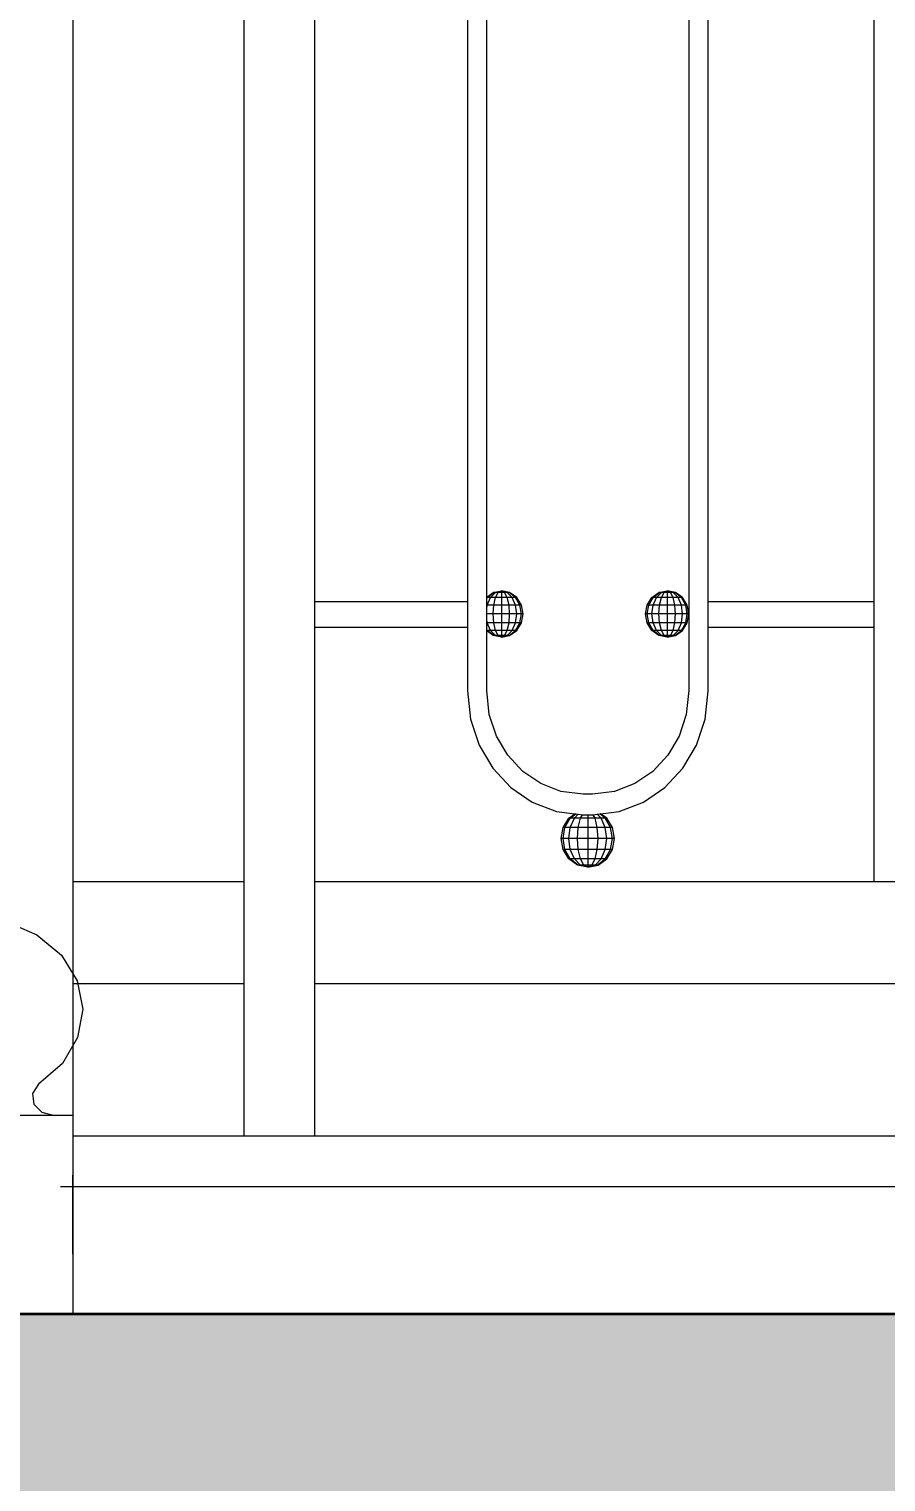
# Model space of a CAD drawing. Header units: millimetres. Extents: x 1832547 to 2001569, y -558009 to -417808.
# Drawn here: x 1916942 to 1917279, y -552015 to -551444 of the extents above; entities that cross this region are included whole.
import ezdxf

# ---------------------------------------------------------------- set-up
doc = ezdxf.new("R2010")
doc.units = ezdxf.units.MM
doc.header["$MEASUREMENT"] = 0
doc.linetypes.add('CENTER', pattern=[2, 1.25, -0.25, 0.25, -0.25])
doc.layers.get('0').update_dxf_attribs({"linetype": 'CONTINUOUS'})
doc.layers.get('DEFPOINTS').update_dxf_attribs({"linetype": 'CONTINUOUS'})
for name, color, linetype, lineweight in [('CA-cot', 2, 'CONTINUOUS', 35), ('CA.dim 08', 8, 'CONTINUOUS', 13), ('CA.manh 08', 8, 'CONTINUOUS', 9), ('CA.thay 145', 145, 'CONTINUOUS', 18), ('CA.tim 67', 67, 'CENTER', 9), ('CA.vat lieu 08', 8, 'CONTINUOUS', 5), ('CA_manh 08', 8, 'CONTINUOUS', 9)]:
    doc.layers.add(name, color=color, linetype=linetype, lineweight=lineweight)
doc.styles.get("Standard").update_dxf_attribs({"font": 'roman.shx'})
doc.dimstyles.new('CA 70', dxfattribs={"dimscale": 0.7, "dimtxt": 220, "dimasz": 60, "dimexe": 160, "dimexo": 0, "dimgap": 30, "dimtad": 1, "dimdec": 0, "dimrnd": 5, "dimzin": 0, "dimdsep": 46, "dimtxsty": 'Standard', "dimblk": 'ARCHTICK', "dimcen": 0.09, "dimdle": 160, "dimclrd": 256, "dimclre": 256, "dimclrt": 255, "dimadec": 0, "dimazin": 0, "dimtfac": 1, "dimtdec": 0, "dimtix": 1, "dimtmove": 2, "dimatfit": 3, "dimldrblk": 'DOT', "dimfxl": 600, "dimfxlon": 1, "dimtolj": 1, "dimtzin": 0, "dimarcsym": 0})

# ---------------------------------------------------------------- blocks, each defined once
blk = doc.blocks.new('EG535')
at = {"layer": 'CA_manh 08'}
for p, q in [((1946782.18, -526490.22), (1946782.18, -527223.59)), ((1946810.11, -527113.43), (1946810.11, -526600.38)), ((1946870.07, -526600.38), (1946870.07, -527113.43)), ((1946877.64, -527111.66), (1946877.64, -526601.77)), ((1946957.09, -526602.13), (1946957.09, -527118.32)), ((1946964.66, -527113.43), (1946964.66, -526601.15)), ((1947029.83, -526601.15), (1947029.83, -527113.43)), ((1946877.64, -527111.66), (1946880.14, -527109.87)), ((1946877.64, -527111.85), (1946877.64, -527111.66)), ((1946877.83, -527111.85), (1946877.64, -527111.85)), ((1946877.64, -527112.19), (1946877.83, -527111.85)), ((1946877.64, -527112.19), (1946877.64, -527111.85)), ((1946877.64, -527114.82), (1946877.64, -527112.19)), ((1946877.83, -527111.85), (1946880.39, -527109.87)), ((1946879.14, -527111.85), (1946877.83, -527111.85)), ((1946877.83, -527114.82), (1946879.14, -527111.85)), ((1946879.14, -527111.85), (1946881.09, -527109.87)), ((1946881.09, -527111.85), (1946879.14, -527111.85)), ((1946880.14, -527109.87), (1946883.39, -527109.17)), ((1946880.39, -527109.87), (1946880.14, -527109.87)), ((1946880.39, -527109.87), (1946883.39, -527109.17)), ((1946881.09, -527109.87), (1946880.39, -527109.87)), ((1946880.39, -527114.82), (1946881.09, -527111.85)), ((1946881.09, -527109.87), (1946883.39, -527109.17)), ((1946882.15, -527109.87), (1946881.09, -527109.87)), ((1946881.09, -527111.85), (1946882.15, -527109.87)), ((1946883.39, -527111.85), (1946881.09, -527111.85)), ((1946882.15, -527109.87), (1946883.39, -527109.17)), ((1946883.39, -527109.87), (1946882.15, -527109.87)), ((1946883.39, -527109.17), (1946883.39, -527109.87)), ((1946886.65, -527109.87), (1946883.39, -527109.17)), ((1946886.4, -527109.87), (1946883.39, -527109.17)), ((1946885.7, -527109.87), (1946883.39, -527109.17)), ((1946884.64, -527109.87), (1946883.39, -527109.17)), ((1946884.64, -527109.87), (1946883.39, -527109.87)), ((1946883.39, -527109.87), (1946883.39, -527111.85)), ((1946885.7, -527111.85), (1946883.39, -527111.85)), ((1946883.39, -527111.85), (1946883.39, -527114.82)), ((1946885.7, -527109.87), (1946884.64, -527109.87)), ((1946885.7, -527111.85), (1946884.64, -527109.87)), ((1946886.4, -527109.87), (1946885.7, -527109.87)), ((1946887.65, -527111.85), (1946885.7, -527109.87)), ((1946887.65, -527111.85), (1946885.7, -527111.85)), ((1946886.4, -527114.82), (1946885.7, -527111.85)), ((1946886.4, -527109.87), (1946886.65, -527109.87)), ((1946888.96, -527111.85), (1946886.4, -527109.87)), ((1946889.41, -527111.85), (1946886.65, -527109.87)), ((1946888.96, -527111.85), (1946887.65, -527111.85)), ((1946888.96, -527114.82), (1946887.65, -527111.85)), ((1946889.41, -527111.85), (1946888.96, -527111.85)), ((1946890.66, -527114.82), (1946888.96, -527111.85)), ((1946891.26, -527114.82), (1946889.41, -527111.85)), ((1946940.71, -527114.82), (1946942.56, -527111.85)), ((1946941.31, -527114.82), (1946943.02, -527111.85)), ((1946942.56, -527111.85), (1946945.32, -527109.87)), ((1946943.02, -527111.85), (1946942.56, -527111.85)), ((1946943.02, -527111.85), (1946945.57, -527109.87)), ((1946944.32, -527111.85), (1946943.02, -527111.85)), ((1946943.02, -527114.82), (1946944.32, -527111.85)), ((1946944.32, -527111.85), (1946946.28, -527109.87)), ((1946946.28, -527111.85), (1946944.32, -527111.85)), ((1946945.32, -527109.87), (1946948.58, -527109.17)), ((1946945.57, -527109.87), (1946945.32, -527109.87)), ((1946945.57, -527109.87), (1946948.58, -527109.17)), ((1946946.28, -527109.87), (1946945.57, -527109.87)), ((1946945.57, -527114.82), (1946946.28, -527111.85)), ((1946946.28, -527109.87), (1946948.58, -527109.17)), ((1946947.33, -527109.87), (1946946.28, -527109.87)), ((1946946.28, -527111.85), (1946947.33, -527109.87)), ((1946948.58, -527111.85), (1946946.28, -527111.85)), ((1946947.33, -527109.87), (1946948.58, -527109.17)), ((1946948.58, -527109.87), (1946947.33, -527109.87)), ((1946948.58, -527109.17), (1946948.58, -527109.87)), ((1946951.84, -527109.87), (1946948.58, -527109.17)), ((1946951.59, -527109.87), (1946948.58, -527109.17)), ((1946950.88, -527109.87), (1946948.58, -527109.17)), ((1946949.83, -527109.87), (1946948.58, -527109.17)), ((1946949.83, -527109.87), (1946948.58, -527109.87)), ((1946948.58, -527109.87), (1946948.58, -527111.85)), ((1946950.88, -527111.85), (1946948.58, -527111.85)), ((1946948.58, -527111.85), (1946948.58, -527114.82)), ((1946950.88, -527109.87), (1946949.83, -527109.87)), ((1946950.88, -527111.85), (1946949.83, -527109.87)), ((1946951.59, -527109.87), (1946950.88, -527109.87)), ((1946952.84, -527111.85), (1946950.88, -527109.87)), ((1946952.84, -527111.85), (1946950.88, -527111.85)), ((1946951.59, -527114.82), (1946950.88, -527111.85)), ((1946951.59, -527109.87), (1946951.84, -527109.87)), ((1946954.14, -527111.85), (1946951.59, -527109.87)), ((1946954.6, -527111.85), (1946951.84, -527109.87)), ((1946954.14, -527111.85), (1946952.84, -527111.85)), ((1946954.14, -527114.82), (1946952.84, -527111.85)), ((1946954.6, -527111.85), (1946954.14, -527111.85)), ((1946955.85, -527114.82), (1946954.14, -527111.85)), ((1946956.44, -527114.82), (1946954.6, -527111.85)), ((1946810.11, -527123.59), (1946810.11, -527113.43)), ((1946810.11, -527113.43), (1946870.07, -527113.43)), ((1946870.07, -527113.43), (1946870.07, -527123.59)), ((1946877.83, -527114.82), (1946877.64, -527114.82)), ((1946877.64, -527116.29), (1946877.83, -527114.82)), ((1946877.64, -527116.29), (1946877.64, -527114.82)), ((1946877.64, -527118.32), (1946877.64, -527116.29)), ((1946880.39, -527114.82), (1946877.83, -527114.82)), ((1946880.14, -527118.32), (1946880.39, -527114.82)), ((1946883.39, -527114.82), (1946880.39, -527114.82)), ((1946886.4, -527114.82), (1946883.39, -527114.82)), ((1946883.39, -527114.82), (1946883.39, -527118.32)), ((1946888.96, -527114.82), (1946886.4, -527114.82)), ((1946886.65, -527118.32), (1946886.4, -527114.82)), ((1946890.66, -527114.82), (1946888.96, -527114.82)), ((1946889.41, -527118.32), (1946888.96, -527114.82)), ((1946891.26, -527114.82), (1946890.66, -527114.82)), ((1946891.26, -527118.32), (1946890.66, -527114.82)), ((1946891.91, -527118.32), (1946891.26, -527114.82)), ((1946940.07, -527118.32), (1946940.71, -527114.82)), ((1946941.31, -527114.82), (1946940.71, -527114.82)), ((1946940.71, -527118.32), (1946941.31, -527114.82)), ((1946943.02, -527114.82), (1946941.31, -527114.82)), ((1946942.56, -527118.32), (1946943.02, -527114.82)), ((1946945.57, -527114.82), (1946943.02, -527114.82)), ((1946945.32, -527118.32), (1946945.57, -527114.82)), ((1946948.58, -527114.82), (1946945.57, -527114.82)), ((1946951.59, -527114.82), (1946948.58, -527114.82)), ((1946948.58, -527114.82), (1946948.58, -527118.32)), ((1946954.14, -527114.82), (1946951.59, -527114.82)), ((1946951.84, -527118.32), (1946951.59, -527114.82)), ((1946955.85, -527114.82), (1946954.14, -527114.82)), ((1946954.6, -527118.32), (1946954.14, -527114.82)), ((1946956.44, -527114.82), (1946955.85, -527114.82)), ((1946956.44, -527118.32), (1946955.85, -527114.82)), ((1946957.09, -527118.32), (1946956.44, -527114.82)), ((1946964.66, -527123.59), (1946964.66, -527113.43)), ((1946964.66, -527113.43), (1947029.83, -527113.43)), ((1947029.83, -527113.43), (1947029.83, -527123.59)), ((1946870.07, -527123.59), (1946810.11, -527123.59)), ((1946810.11, -527223.59), (1946810.11, -527123.59)), ((1946870.07, -527123.59), (1946870.07, -527148.49)), ((1946880.14, -527118.32), (1946877.64, -527118.32)), ((1946877.64, -527120.34), (1946877.64, -527118.32)), ((1946877.83, -527121.82), (1946877.64, -527120.34)), ((1946877.64, -527121.82), (1946877.64, -527120.34)), ((1946877.83, -527121.82), (1946877.64, -527121.82)), ((1946877.64, -527124.45), (1946877.64, -527121.82)), ((1946880.39, -527121.82), (1946877.83, -527121.82)), ((1946879.14, -527124.78), (1946877.83, -527121.82)), ((1946883.39, -527118.32), (1946880.14, -527118.32)), ((1946880.39, -527121.82), (1946880.14, -527118.32)), ((1946883.39, -527121.82), (1946880.39, -527121.82)), ((1946881.09, -527124.78), (1946880.39, -527121.82)), ((1946886.65, -527118.32), (1946883.39, -527118.32)), ((1946883.39, -527118.32), (1946883.39, -527121.82)), ((1946886.4, -527121.82), (1946883.39, -527121.82)), ((1946883.39, -527121.82), (1946883.39, -527124.78)), ((1946885.7, -527124.78), (1946886.4, -527121.82)), ((1946886.4, -527121.82), (1946886.65, -527118.32)), ((1946888.96, -527121.82), (1946886.4, -527121.82)), ((1946889.41, -527118.32), (1946886.65, -527118.32)), ((1946887.65, -527124.78), (1946888.96, -527121.82)), ((1946888.96, -527121.82), (1946889.41, -527118.32)), ((1946890.66, -527121.82), (1946888.96, -527121.82)), ((1946888.96, -527124.78), (1946890.66, -527121.82)), ((1946891.26, -527118.32), (1946889.41, -527118.32)), ((1946889.41, -527124.78), (1946891.26, -527121.82)), ((1946890.66, -527121.82), (1946891.26, -527118.32)), ((1946891.26, -527121.82), (1946890.66, -527121.82)), ((1946891.91, -527118.32), (1946891.26, -527118.32)), ((1946891.26, -527121.82), (1946891.91, -527118.32)), ((1946940.71, -527118.32), (1946940.07, -527118.32)), ((1946940.71, -527121.82), (1946940.07, -527118.32)), ((1946942.56, -527118.32), (1946940.71, -527118.32)), ((1946941.31, -527121.82), (1946940.71, -527118.32)), ((1946941.31, -527121.82), (1946940.71, -527121.82)), ((1946942.56, -527124.78), (1946940.71, -527121.82)), ((1946943.02, -527121.82), (1946941.31, -527121.82)), ((1946943.02, -527124.78), (1946941.31, -527121.82)), ((1946945.32, -527118.32), (1946942.56, -527118.32)), ((1946943.02, -527121.82), (1946942.56, -527118.32)), ((1946945.57, -527121.82), (1946943.02, -527121.82)), ((1946944.32, -527124.78), (1946943.02, -527121.82)), ((1946948.58, -527118.32), (1946945.32, -527118.32)), ((1946945.57, -527121.82), (1946945.32, -527118.32)), ((1946948.58, -527121.82), (1946945.57, -527121.82)), ((1946946.28, -527124.78), (1946945.57, -527121.82)), ((1946951.84, -527118.32), (1946948.58, -527118.32)), ((1946948.58, -527118.32), (1946948.58, -527121.82)), ((1946951.59, -527121.82), (1946948.58, -527121.82)), ((1946948.58, -527121.82), (1946948.58, -527124.78)), ((1946950.88, -527124.78), (1946951.59, -527121.82)), ((1946951.59, -527121.82), (1946951.84, -527118.32)), ((1946954.14, -527121.82), (1946951.59, -527121.82)), ((1946954.6, -527118.32), (1946951.84, -527118.32)), ((1946952.84, -527124.78), (1946954.14, -527121.82)), ((1946954.14, -527121.82), (1946954.6, -527118.32)), ((1946955.85, -527121.82), (1946954.14, -527121.82)), ((1946954.14, -527124.78), (1946955.85, -527121.82)), ((1946956.44, -527118.32), (1946954.6, -527118.32)), ((1946954.6, -527124.78), (1946956.44, -527121.82)), ((1946955.85, -527121.82), (1946956.44, -527118.32)), ((1946956.44, -527121.82), (1946955.85, -527121.82)), ((1946957.09, -527118.32), (1946956.44, -527118.32)), ((1946956.44, -527121.82), (1946957.09, -527118.32)), ((1946957.09, -527118.32), (1946957.09, -527148.46)), ((1947029.83, -527123.59), (1946964.66, -527123.59)), ((1946964.66, -527148.49), (1946964.66, -527123.59)), ((1947029.83, -527123.59), (1947029.83, -527223.59)), ((1946877.83, -527124.78), (1946877.64, -527124.45)), ((1946877.64, -527124.78), (1946877.64, -527124.45)), ((1946877.83, -527124.78), (1946877.64, -527124.78)), ((1946877.64, -527124.97), (1946877.64, -527124.78)), ((1946880.14, -527126.77), (1946877.64, -527124.97)), ((1946877.64, -527148.46), (1946877.64, -527124.97)), ((1946879.14, -527124.78), (1946877.83, -527124.78)), ((1946880.39, -527126.77), (1946877.83, -527124.78)), ((1946881.09, -527124.78), (1946879.14, -527124.78)), ((1946881.09, -527126.77), (1946879.14, -527124.78)), ((1946880.39, -527126.77), (1946880.14, -527126.77)), ((1946883.39, -527127.46), (1946880.14, -527126.77)), ((1946881.09, -527126.77), (1946880.39, -527126.77)), ((1946883.39, -527127.46), (1946880.39, -527126.77)), ((1946883.39, -527124.78), (1946881.09, -527124.78)), ((1946882.15, -527126.77), (1946881.09, -527124.78)), ((1946882.15, -527126.77), (1946881.09, -527126.77)), ((1946883.39, -527127.46), (1946881.09, -527126.77)), ((1946883.39, -527126.77), (1946882.15, -527126.77)), ((1946883.39, -527127.46), (1946882.15, -527126.77)), ((1946885.7, -527124.78), (1946883.39, -527124.78)), ((1946883.39, -527124.78), (1946883.39, -527126.77)), ((1946883.39, -527127.46), (1946885.7, -527126.77)), ((1946884.64, -527126.77), (1946883.39, -527126.77)), ((1946883.39, -527126.77), (1946883.39, -527127.46)), ((1946883.39, -527127.46), (1946886.65, -527126.77)), ((1946883.39, -527127.46), (1946886.4, -527126.77)), ((1946883.39, -527127.46), (1946884.64, -527126.77)), ((1946884.64, -527126.77), (1946885.7, -527124.78)), ((1946885.7, -527126.77), (1946884.64, -527126.77)), ((1946887.65, -527124.78), (1946885.7, -527124.78)), ((1946885.7, -527126.77), (1946887.65, -527124.78)), ((1946886.4, -527126.77), (1946885.7, -527126.77)), ((1946886.4, -527126.77), (1946888.96, -527124.78)), ((1946886.65, -527126.77), (1946886.4, -527126.77)), ((1946886.65, -527126.77), (1946889.41, -527124.78)), ((1946888.96, -527124.78), (1946887.65, -527124.78)), ((1946888.96, -527124.78), (1946889.41, -527124.78)), ((1946943.02, -527124.78), (1946942.56, -527124.78)), ((1946945.32, -527126.77), (1946942.56, -527124.78)), ((1946944.32, -527124.78), (1946943.02, -527124.78)), ((1946945.57, -527126.77), (1946943.02, -527124.78)), ((1946946.28, -527124.78), (1946944.32, -527124.78)), ((1946946.28, -527126.77), (1946944.32, -527124.78)), ((1946945.57, -527126.77), (1946945.32, -527126.77)), ((1946948.58, -527127.46), (1946945.32, -527126.77)), ((1946946.28, -527126.77), (1946945.57, -527126.77)), ((1946948.58, -527127.46), (1946945.57, -527126.77)), ((1946948.58, -527124.78), (1946946.28, -527124.78)), ((1946947.33, -527126.77), (1946946.28, -527124.78)), ((1946947.33, -527126.77), (1946946.28, -527126.77)), ((1946948.58, -527127.46), (1946946.28, -527126.77)), ((1946948.58, -527126.77), (1946947.33, -527126.77)), ((1946948.58, -527127.46), (1946947.33, -527126.77)), ((1946950.88, -527124.78), (1946948.58, -527124.78)), ((1946948.58, -527124.78), (1946948.58, -527126.77)), ((1946948.58, -527127.46), (1946950.88, -527126.77)), ((1946949.83, -527126.77), (1946948.58, -527126.77)), ((1946948.58, -527126.77), (1946948.58, -527127.46)), ((1946948.58, -527127.46), (1946951.84, -527126.77)), ((1946948.58, -527127.46), (1946951.59, -527126.77)), ((1946948.58, -527127.46), (1946949.83, -527126.77)), ((1946949.83, -527126.77), (1946950.88, -527124.78)), ((1946950.88, -527126.77), (1946949.83, -527126.77)), ((1946952.84, -527124.78), (1946950.88, -527124.78)), ((1946950.88, -527126.77), (1946952.84, -527124.78)), ((1946951.59, -527126.77), (1946950.88, -527126.77)), ((1946951.59, -527126.77), (1946954.14, -527124.78)), ((1946951.84, -527126.77), (1946951.59, -527126.77)), ((1946951.84, -527126.77), (1946954.6, -527124.78)), ((1946954.14, -527124.78), (1946952.84, -527124.78)), ((1946954.14, -527124.78), (1946954.6, -527124.78)), ((1946870.07, -527148.49), (1946871.27, -527159.67)), ((1946878.64, -527157.78), (1946877.64, -527148.46)), ((1946957.09, -527148.46), (1946956.09, -527157.78)), ((1946963.46, -527159.67), (1946964.66, -527148.49)), ((1946881.49, -527166.34), (1946878.64, -527157.78)), ((1946956.09, -527157.78), (1946953.24, -527166.33)), ((1946871.27, -527159.67), (1946874.69, -527169.93)), ((1946960.04, -527169.93), (1946963.46, -527159.67)), ((1946885.97, -527173.89), (1946881.49, -527166.34)), ((1946953.24, -527166.33), (1946948.77, -527173.89)), ((1946874.69, -527169.93), (1946880.06, -527178.98)), ((1946891.83, -527180.19), (1946885.97, -527173.89)), ((1946948.77, -527173.89), (1946942.9, -527180.19)), ((1946954.68, -527178.98), (1946960.04, -527169.93)), ((1946880.06, -527178.98), (1946887.09, -527186.54)), ((1946898.86, -527184.99), (1946891.83, -527180.19)), ((1946942.9, -527180.19), (1946935.87, -527184.99)), ((1946947.64, -527186.54), (1946954.68, -527178.98)), ((1946906.83, -527188.06), (1946898.86, -527184.99)), ((1946935.87, -527184.99), (1946927.9, -527188.06)), ((1946887.09, -527186.54), (1946895.52, -527192.3)), ((1946915.51, -527189.13), (1946906.83, -527188.06)), ((1946919.23, -527189.13), (1946915.51, -527189.13)), ((1946927.9, -527188.06), (1946919.23, -527189.13)), ((1946939.21, -527192.3), (1946947.64, -527186.54)), ((1946895.52, -527192.3), (1946905.07, -527195.97)), ((1946905.07, -527195.97), (1946912.33, -527196.87)), ((1946909.93, -527198.6), (1946912.33, -527196.87)), ((1946910.49, -527198.6), (1946912.66, -527196.91)), ((1946912.1, -527198.6), (1946913.64, -527197.03)), ((1946912.33, -527196.87), (1946912.66, -527196.91)), ((1946912.66, -527196.91), (1946913.64, -527197.03)), ((1946913.64, -527197.03), (1946915.24, -527197.23)), ((1946914.52, -527198.6), (1946915.24, -527197.23)), ((1946915.24, -527197.23), (1946915.47, -527197.26)), ((1946915.47, -527197.26), (1946917.36, -527197.26)), ((1946917.36, -527197.26), (1946917.36, -527198.6)), ((1946917.36, -527197.26), (1946919.26, -527197.26)), ((1946919.26, -527197.26), (1946919.48, -527197.23)), ((1946919.48, -527197.23), (1946921.08, -527197.03)), ((1946920.21, -527198.6), (1946919.48, -527197.23)), ((1946921.08, -527197.03), (1946922.06, -527196.91)), ((1946922.62, -527198.6), (1946921.08, -527197.03)), ((1946922.06, -527196.91), (1946922.39, -527196.87)), ((1946924.23, -527198.6), (1946922.06, -527196.91)), ((1946922.39, -527196.87), (1946929.66, -527195.97)), ((1946924.8, -527198.6), (1946922.39, -527196.87)), ((1946929.66, -527195.97), (1946939.21, -527192.3)), ((1946906.85, -527206.58), (1946907.65, -527202.26)), ((1946907.65, -527202.26), (1946909.93, -527198.6)), ((1946908.39, -527202.26), (1946907.65, -527202.26)), ((1946907.65, -527206.58), (1946908.39, -527202.26)), ((1946908.39, -527202.26), (1946910.49, -527198.6)), ((1946910.49, -527202.26), (1946908.39, -527202.26)), ((1946910.49, -527198.6), (1946909.93, -527198.6)), ((1946909.93, -527206.58), (1946910.49, -527202.26)), ((1946912.1, -527198.6), (1946910.49, -527198.6)), ((1946910.49, -527202.26), (1946912.1, -527198.6)), ((1946913.64, -527202.26), (1946910.49, -527202.26)), ((1946914.52, -527198.6), (1946912.1, -527198.6)), ((1946913.34, -527206.58), (1946913.64, -527202.26)), ((1946913.64, -527202.26), (1946914.52, -527198.6)), ((1946917.36, -527202.26), (1946913.64, -527202.26)), ((1946917.36, -527198.6), (1946914.52, -527198.6)), ((1946920.21, -527198.6), (1946917.36, -527198.6)), ((1946917.36, -527198.6), (1946917.36, -527202.26)), ((1946921.08, -527202.26), (1946917.36, -527202.26)), ((1946917.36, -527202.26), (1946917.36, -527206.58)), ((1946922.62, -527198.6), (1946920.21, -527198.6)), ((1946921.08, -527202.26), (1946920.21, -527198.6)), ((1946924.23, -527202.26), (1946921.08, -527202.26)), ((1946921.39, -527206.58), (1946921.08, -527202.26)), ((1946924.23, -527198.6), (1946922.62, -527198.6)), ((1946924.23, -527202.26), (1946922.62, -527198.6)), ((1946924.8, -527198.6), (1946924.23, -527198.6)), ((1946926.34, -527202.26), (1946924.23, -527198.6)), ((1946926.34, -527202.26), (1946924.23, -527202.26)), ((1946924.8, -527206.58), (1946924.23, -527202.26)), ((1946927.08, -527202.26), (1946924.8, -527198.6)), ((1946927.08, -527202.26), (1946926.34, -527202.26)), ((1946927.08, -527206.58), (1946926.34, -527202.26)), ((1946927.88, -527206.58), (1946927.08, -527202.26)), ((1946907.65, -527206.58), (1946906.85, -527206.58)), ((1946907.65, -527210.91), (1946906.85, -527206.58)), ((1946909.93, -527206.58), (1946907.65, -527206.58)), ((1946908.39, -527210.91), (1946907.65, -527206.58)), ((1946913.34, -527206.58), (1946909.93, -527206.58)), ((1946910.49, -527210.91), (1946909.93, -527206.58)), ((1946917.36, -527206.58), (1946913.34, -527206.58)), ((1946913.64, -527210.91), (1946913.34, -527206.58)), ((1946921.39, -527206.58), (1946917.36, -527206.58)), ((1946917.36, -527206.58), (1946917.36, -527210.91)), ((1946921.08, -527210.91), (1946921.39, -527206.58)), ((1946924.8, -527206.58), (1946921.39, -527206.58)), ((1946924.23, -527210.91), (1946924.8, -527206.58)), ((1946927.08, -527206.58), (1946924.8, -527206.58)), ((1946926.34, -527210.91), (1946927.08, -527206.58)), ((1946927.88, -527206.58), (1946927.08, -527206.58)), ((1946927.08, -527210.91), (1946927.88, -527206.58)), ((1946908.39, -527210.91), (1946907.65, -527210.91)), ((1946909.93, -527214.57), (1946907.65, -527210.91)), ((1946910.49, -527210.91), (1946908.39, -527210.91)), ((1946910.49, -527214.57), (1946908.39, -527210.91)), ((1946910.49, -527214.57), (1946909.93, -527214.57)), ((1946913.34, -527217.02), (1946909.93, -527214.57)), ((1946913.64, -527210.91), (1946910.49, -527210.91)), ((1946912.1, -527214.57), (1946910.49, -527210.91)), ((1946912.1, -527214.57), (1946910.49, -527214.57)), ((1946913.64, -527217.02), (1946910.49, -527214.57)), ((1946914.52, -527214.57), (1946912.1, -527214.57)), ((1946914.52, -527217.02), (1946912.1, -527214.57)), ((1946917.36, -527210.91), (1946913.64, -527210.91)), ((1946914.52, -527214.57), (1946913.64, -527210.91)), ((1946917.36, -527214.57), (1946914.52, -527214.57)), ((1946915.82, -527217.02), (1946914.52, -527214.57)), ((1946921.08, -527210.91), (1946917.36, -527210.91)), ((1946917.36, -527210.91), (1946917.36, -527214.57)), ((1946920.21, -527214.57), (1946917.36, -527214.57)), ((1946917.36, -527214.57), (1946917.36, -527217.02)), ((1946918.9, -527217.02), (1946920.21, -527214.57)), ((1946920.21, -527214.57), (1946921.08, -527210.91)), ((1946922.62, -527214.57), (1946920.21, -527214.57)), ((1946920.21, -527217.02), (1946922.62, -527214.57)), ((1946924.23, -527210.91), (1946921.08, -527210.91)), ((1946921.08, -527217.02), (1946924.23, -527214.57)), ((1946921.39, -527217.02), (1946924.8, -527214.57)), ((1946922.62, -527214.57), (1946924.23, -527210.91)), ((1946924.23, -527214.57), (1946922.62, -527214.57)), ((1946926.34, -527210.91), (1946924.23, -527210.91)), ((1946924.23, -527214.57), (1946926.34, -527210.91)), ((1946924.23, -527214.57), (1946924.8, -527214.57)), ((1946924.8, -527214.57), (1946927.08, -527210.91)), ((1946927.08, -527210.91), (1946926.34, -527210.91)), ((1946913.64, -527217.02), (1946913.34, -527217.02)), ((1946917.36, -527217.88), (1946913.34, -527217.02)), ((1946914.52, -527217.02), (1946913.64, -527217.02)), ((1946917.36, -527217.88), (1946913.64, -527217.02)), ((1946915.82, -527217.02), (1946914.52, -527217.02)), ((1946917.36, -527217.88), (1946914.52, -527217.02)), ((1946917.36, -527217.02), (1946915.82, -527217.02)), ((1946917.36, -527217.88), (1946915.82, -527217.02)), ((1946918.9, -527217.02), (1946917.36, -527217.02)), ((1946917.36, -527217.02), (1946917.36, -527217.88)), ((1946917.36, -527217.88), (1946921.39, -527217.02)), ((1946917.36, -527217.88), (1946921.08, -527217.02)), ((1946917.36, -527217.88), (1946920.21, -527217.02)), ((1946917.36, -527217.88), (1946918.9, -527217.02)), ((1946920.21, -527217.02), (1946918.9, -527217.02)), ((1946921.08, -527217.02), (1946920.21, -527217.02)), ((1946921.39, -527217.02), (1946921.08, -527217.02)), ((1946782.18, -527223.59), (1946714.98, -527223.59)), ((1946782.18, -527223.59), (1946782.18, -527263.59)), ((1946810.11, -527263.59), (1946810.11, -527223.59)), ((1947029.83, -527223.59), (1946810.11, -527223.59)), ((1947039.28, -527223.59), (1947029.83, -527223.59)), ((1946714.98, -527263.59), (1946782.18, -527263.59)), ((1946782.18, -527263.59), (1946782.18, -527323.59)), ((1946810.11, -527263.59), (1947484.35, -527263.59)), ((1946810.11, -527323.59), (1946810.11, -527263.59)), ((1946782.18, -527323.59), (1946714.98, -527323.59)), ((1946810.11, -527323.59), (1946782.18, -527323.59)), ((1947484.35, -527323.59), (1946810.11, -527323.59)), ((1946714.98, -527393.59), (1948313.08, -527393.59))]:
    blk.add_line(p, q, dxfattribs=at)
blk = doc.blocks.new('_ArchTick')
at = {"color": 1, "linetype": 'ByBlock', "const_width": 0.15}
blk.add_lwpolyline([(-0.5, -0.5), (0.5, 0.5)], dxfattribs=at)
blk = doc.blocks.new('*D474')
at = {"layer": 'CA.dim 08', "lineweight": -2, "transparency": 16777216}
for p, q in [((1912124.45, -550893.88), (1912124.45, -552011.24)), ((1912544.45, -551005.88), (1912012.45, -551005.88)), ((1912544.45, -551899.24), (1912012.45, -551899.24))]:
    blk.add_line(p, q, dxfattribs=at)
at = {"layer": 'DEFPOINTS', "color": 0, "transparency": 16777216}
for p in [(1916980.59, -551005.88), (1912124.45, -551899.24), (1917028.56, -551899.24)]:
    blk.add_point(p, dxfattribs=at)
at = {"layer": 'CA.dim 08', "lineweight": -2, "transparency": 16777216, "xscale": 42, "yscale": 42, "zscale": 42}
for p, rotation in [((1912124.45, -551005.88), 90), ((1912124.45, -551899.24), 270)]:
    blk.add_blockref('_ArchTick', p, dxfattribs=dict(at, rotation=rotation))
at = {"layer": 'CA.dim 08', "color": 255, "transparency": 16777216, "insert": (1912026.45, -551452.56), "char_height": 154, "attachment_point": 5, "rotation": 90}
blk.add_mtext('\\A1;895', dxfattribs=at)
blk = doc.blocks.new('_DOT')
at = {"color": 1, "linetype": 'ByBlock'}
blk.add_line((-0.5, 0), (-1, 0), dxfattribs=at)
at = {"color": 1, "linetype": 'ByBlock', "const_width": 0.5}
blk.add_lwpolyline([(-0.25, 0, 1), (0.25, 0, 1)], format="xyb", close=True, dxfattribs=at)
blk = doc.blocks.new('*D475')
at = {"layer": 'CA.dim 08', "lineweight": -2, "transparency": 16777216}
for p, q in [((1912124.45, -551787.24), (1912124.45, -552811.24)), ((1912544.45, -551899.24), (1912012.45, -551899.24)), ((1912502.02, -552699.24), (1912012.45, -552699.24))]:
    blk.add_line(p, q, dxfattribs=at)
at = {"layer": 'DEFPOINTS', "color": 0, "transparency": 16777216}
for p in [(1917028.56, -551899.24), (1912124.45, -552699.24), (1912502.02, -552699.24)]:
    blk.add_point(p, dxfattribs=at)
at = {"layer": 'CA.dim 08', "lineweight": -2, "transparency": 16777216, "xscale": 42, "yscale": 42, "zscale": 42}
for p, rotation in [((1912124.45, -551899.24), 90), ((1912124.45, -552699.24), 270)]:
    blk.add_blockref('_ArchTick', p, dxfattribs=dict(at, rotation=rotation))
at = {"layer": 'CA.dim 08', "color": 255, "transparency": 16777216, "insert": (1912026.45, -552299.24), "char_height": 154, "attachment_point": 5, "rotation": 90}
blk.add_mtext('\\A1;800', dxfattribs=at)

msp = doc.modelspace()

# ---------------------------------------------------------------- hatches: boundary and pattern name
at = {"layer": 'CA.vat lieu 08'}
h = msp.add_hatch(dxfattribs=at)
h.set_pattern_fill('BTLOT', color=256, scale=20, pattern_type=2)
h.set_pattern_definition([(50, (0, 0), (143.4520365, -12.550427), [15, -165]), (355, (0, 0), (-27.750267, 150.438427), [12, -132]), (100.4514445, (11.95, -1.05), (115.701769, 137.887998), [12.748038, -140.228422]), (46.1842, (0, 40), (213.448266, -33.103856), [22.5, -247.5]), (96.635635, (17.79, 37.24), (186.93239, 194.82372), [19.122068, -210.342752]), (351.184164, (0, 40), (186.93239, 194.82372), [18, -198]), (21, (20, 30), (119.3814104, -80.523778), [15, -165]), (326, (20, 30), (48.663066, 145.030009), [12, -132]), (71.451445, (29.95, 23.29), (168.044475, 64.506231), [12.748038, -140.228422]), (37.5, (0, 0), (2.431971, 66.5787708), [0, -130.4, 0, -134, 0, -132.5]), (7.5, (0, 0), (52.6139075, 78.8823424), [0, -76.4, 0, -127.4, 0, -50.5]), (327.5, (-44.6, 0), (106.7644872, -4.5109743), [0, -50, 0, -156, 0, -207]), (317.5, (-64.6, 0), (116.637234, 20.0209965), [0, -65, 0, -103.6, 0, -147])])
h.paths.add_polyline_path([(1918829.83, -552019.24), (1924609.95, -552019.24), (1924609.95, -551899.24), (1918829.83, -551899.24)])
h.paths.add_polyline_path([(1916709.94, -552069.24), (1918609.83, -552069.24), (1918609.83, -551949.24), (1916709.94, -551949.24)])
h.paths.add_polyline_path([(1913300.53, -552699.24), (1915356.72, -552699.24), (1915356.72, -552819.24), (1913300.53, -552819.24)])
h.paths.add_polyline_path([(1925669.95, -551899.24), (1928169.95, -551899.24), (1928169.95, -552019.24), (1925669.95, -552019.24)])
h.paths.add_polyline_path([(1924829.95, -551899.24), (1925449.95, -551899.24), (1925449.95, -552019.24), (1924829.95, -552019.24)])

# ---------------------------------------------------------------- linework, layer by layer
at = {"layer": 'CA-cot'}
msp.add_lwpolyline([(1916709.94, -552069.24), (1918609.83, -552069.24), (1918609.83, -551949.24), (1916709.94, -551949.24)], close=True, dxfattribs=at)
at = {"layer": 'CA.dim 08'}
msp.add_lwpolyline([(1916709.94, -551949.24), (1918609.83, -551949.24)], dxfattribs=at)
at = {"layer": 'CA.manh 08'}
msp.add_lwpolyline([(1916959.73, -551005.88), (1916959.73, -551949.24)], dxfattribs=at)
at = {"layer": 'CA.thay 145'}
for p, q in [((1916933.55, -551794.87), (1916945.61, -551800.09)), ((1916945.61, -551800.09), (1916955.19, -551808.11)), ((1916955.19, -551808.11), (1916961.37, -551818.17)), ((1916961.37, -551818.17), (1916963.58, -551829.33)), ((1916963.58, -551829.33), (1916961.59, -551840.51)), ((1916961.59, -551840.51), (1916955.61, -551850.66)), ((1916955.61, -551850.66), (1916946.19, -551858.81)), ((1916946.19, -551858.81), (1916943.82, -551862.49)), ((1916943.82, -551862.49), (1916944.31, -551866.65)), ((1916944.31, -551866.65), (1916947.5, -551869.88)), ((1916947.5, -551869.88), (1916952.31, -551871.1)), ((1916952.31, -551871.1), (1916910.92, -551871.1)), ((1916959.73, -551871.1), (1916952.31, -551871.1)), ((1916959.73, -551871.1), (1916959.73, -551894.62)), ((1916959.73, -551925.71), (1916959.73, -551894.62)), ((1916959.73, -551925.71), (1916959.73, -551949.24)), ((1916959.73, -551949.24), (1916262.03, -551949.24))]:
    msp.add_line(p, q, dxfattribs=at)
for points in [[(1916959.73, -551899.24), (1916959.73, -551949.24)], [(1916959.73, -551949.24), (1918609.83, -551949.24)]]:
    msp.add_lwpolyline(points, dxfattribs=at)
at = {"layer": 'CA.tim 67', "ltscale": 500}
msp.add_lwpolyline([(1918579.83, -551899.24), (1907995.92, -551899.24)], dxfattribs=at)

# ---------------------------------------------------------------- block references
at = {"layer": 'CA.manh 08'}
msp.add_blockref('EG535', (-29755.25, -24555.65), dxfattribs=at)

# ---------------------------------------------------------------- dimensions: what is measured, and where the dimension line sits
at = {"layer": 'CA.dim 08'}
for base, p1, p2, picture, middle in [((1912124.45, -551899.24), (1916980.59, -551005.88), (1917028.56, -551899.24), '*D474', (1912026.45, -551452.56)), ((1912124.45, -552699.24), (1917028.56, -551899.24), (1912502.02, -552699.24), '*D475', (1912026.45, -552299.24))]:
    dim = msp.add_linear_dim(base=base, p1=p1, p2=p2, angle=90, dimstyle='CA 70', dxfattribs=at)
    dim.commit()
    dim.dimension.update_dxf_attribs({"geometry": picture, "text_midpoint": middle})

doc.saveas('drawing.dxf')
